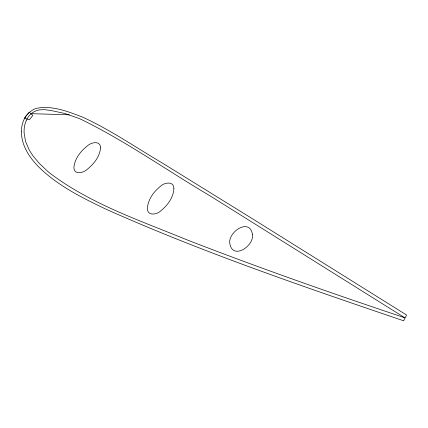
<?xml version="1.0" encoding="UTF-8"?>
<svg xmlns="http://www.w3.org/2000/svg" width="428" height="428" viewBox="0 0 428 428"><rect width="100%" height="100%" fill="white"/><g stroke="black" fill="none" stroke-linecap="round" stroke-linejoin="round"><path stroke-width="0.64" d="M26.119 120.835L24.947 124.297A23.947 19.966 -30.8 0 0 24.492 126.404L24.203 128.502A20.282 16.895 -31.2 0 0 24.129 129.545L24.075 131.824A20.496 17.088 -31.2 0 0 24.096 132.744L25.455 140.871A35.406 29.703 -30.2 0 0 25.814 142.053L29.083 149.607A42.618 35.877 -29.7 0 0 29.821 150.924L32.389 154.963A29.917 25.215 -30.9 0 0 33.363 156.322L39.59 163.71L48.059 171.649A55.132 46.909 -28.4 0 0 49.744 173.051C90.618 204.092 140.181 220.548 187.138 239.915C258.983 267.842 331.754 293.335 404.84 317.79L209.56 195.559C166.529 170.151 125.506 140.983 80.501 119.086A84.054 71.856 -35.9 0 0 78.864 118.39L64.783 113.474L50.488 110.408A26.959 22.518 -31.6 0 0 49.231 110.258L46.005 109.846A21.502 17.89 -31.5 0 0 45.234 109.745A23.219 19.33 -31.6 0 0 44.084 109.654L39.381 109.9A11.069 9.17 -30.9 0 0 38.386 110.103L37.75 110.28A19.79 16.462 -31.3 0 0 36.53 110.675L35.947 110.895A13.68 11.342 -31.1 0 0 34.845 111.371A16.098 13.364 -31.1 0 0 33.587 112.04L33.122 112.318A11.235 9.304 -31.1 0 0 31.854 113.211A14.504 12.032 -31.1 0 0 31.292 113.677L31.116 113.832A16.376 13.6 -31.1 0 0 27.478 118.155L26.156 120.749M69.373 114.8L31.292 113.677M21.416 131.337C21.218 145.424 29.66 157.959 39.301 167.514C58.149 185.945 82.181 197.763 105.684 209.057C202.61 252.301 303.243 286.605 403.636 320.797L406.6 315.045L256.479 221.26L162.961 163.416C136.473 147.842 111.034 130.24 83.075 117.326C68.303 111.633 51.825 104.967 35.845 108.477A16.879 13.996 -31.1 0 0 33.127 109.691L29.307 112.361A18.757 15.569 -31.1 0 0 28.088 113.543C23.545 118.294 21.496 124.842 21.416 131.337M252.45 234.341C254.387 246.036 232.452 260.497 229.783 243.393C228.022 231.837 249.594 217.494 252.45 234.341M173.896 188.523C173.501 197.394 167.712 205.199 161.035 210.635C157.215 214.722 147.2 216.354 147.387 208.415C147.895 199.582 153.641 191.819 160.329 186.421C164.111 182.451 173.923 180.734 173.896 188.523M100.543 147.917C99.799 156.637 93.834 164.09 87.173 169.349C83.476 173.174 73.536 175.089 73.905 167.257C74.761 158.574 80.678 151.164 87.344 145.943C91.009 142.224 100.746 140.234 100.543 147.917M24.904 117.823L24.685 118.23L29.361 119.781L32.849 115.378L29.393 112.286L26.456 115.442A15.681 12.995 -31.2 0 0 25.386 116.999L24.904 117.823"/></g></svg>
